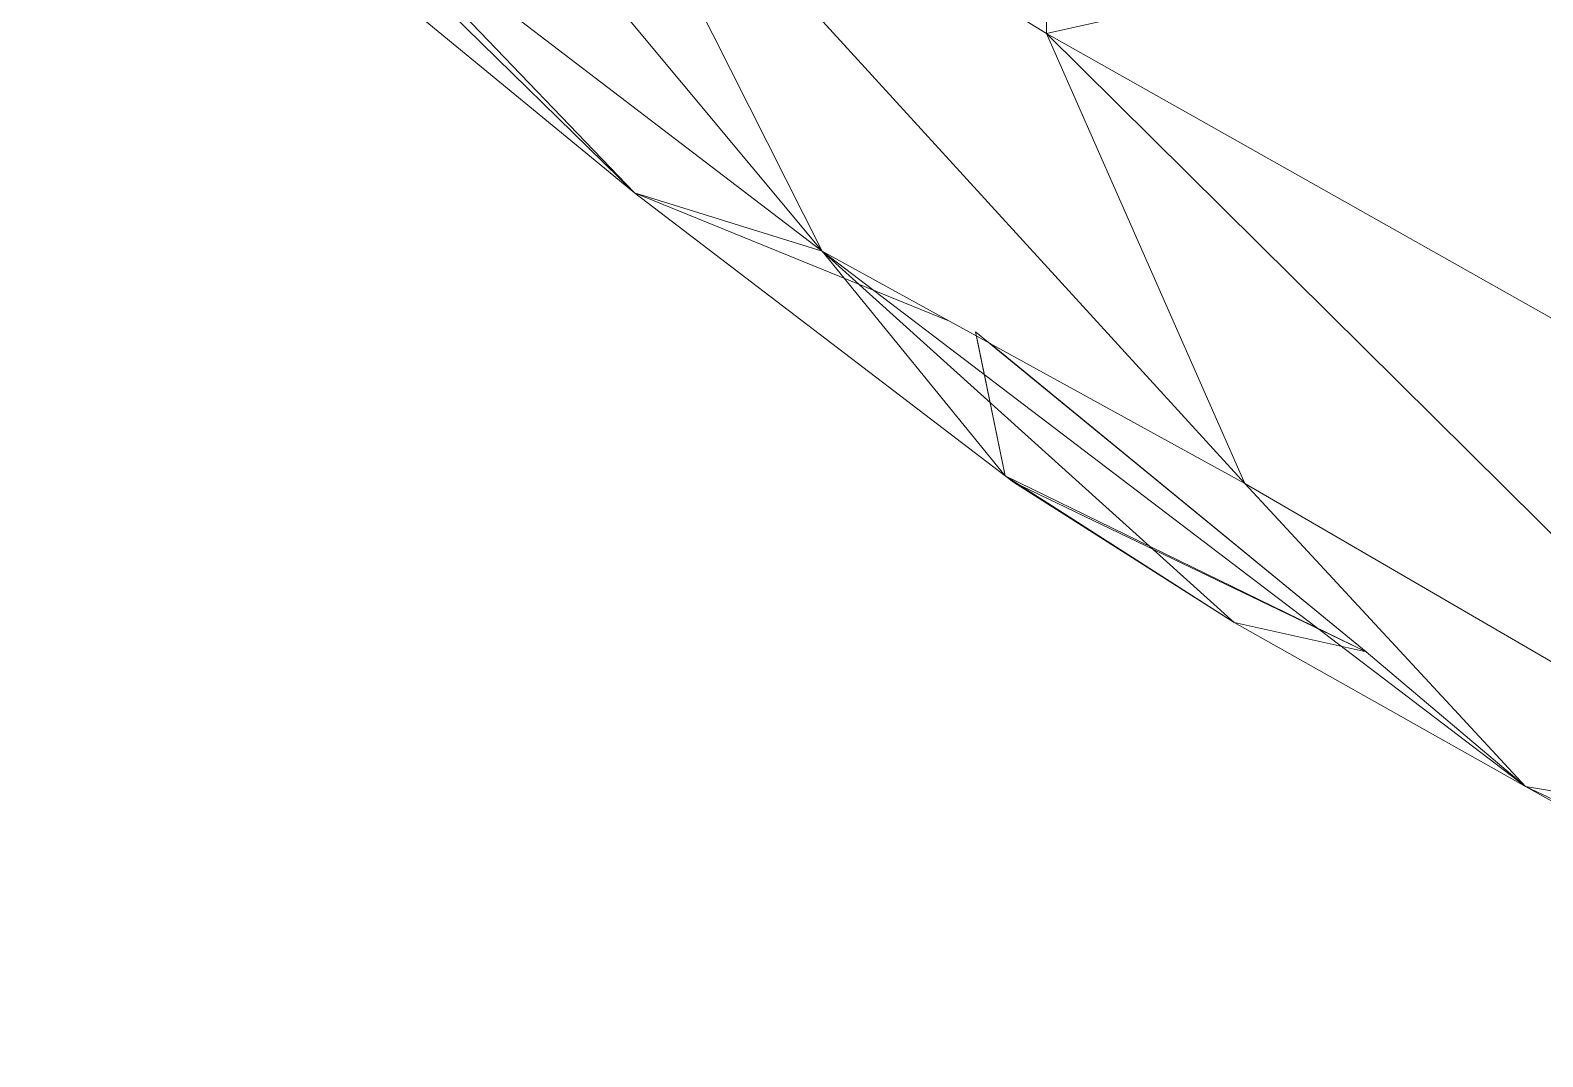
# Model space of a CAD drawing. Header units: millimetres. Extents: x -8591 to 7092, y -1621 to 14390.
# Drawn here: x -4419.09 to -4406.27, y 2531.31 to 2540.01 of the extents above; entities that cross this region are included whole.
import ezdxf

# ---------------------------------------------------------------- set-up
doc = ezdxf.new("R2010")
doc.units = ezdxf.units.MM
doc.layers.add('G-IMPT', color=8, linetype='Continuous', lineweight=9)
doc.layers.add('I-FURN', color=30, linetype='Continuous', lineweight=9)

# ---------------------------------------------------------------- blocks, each defined once
blk = doc.blocks.new('Artificial banana plant 1500mm - Family 4__C1-728657-Begane grond')
at = {"layer": 'G-IMPT'}
for p, q in [((-5.668, -111.474), (0.382, -118.741)), ((-5.668, -111.474), (0.382, -118.741)), ((-5.668, -111.474), (0.382, -118.741)), ((2.292, -113.055), (2.282, -116.894)), ((2.292, -113.055), (2.282, -116.894)), ((-6.328, -113.234), (-1.208, -118.245)), ((-6.328, -113.234), (-1.208, -118.245)), ((-6.328, -113.234), (-1.208, -118.245)), ((0.382, -118.741), (-1.818, -114.378)), ((-1.818, -114.378), (3.962, -120.708)), ((-1.818, -114.378), (2.282, -116.894)), ((0.382, -118.741), (-1.818, -114.378)), ((-1.818, -114.378), (3.962, -120.708)), ((-1.818, -114.378), (2.282, -116.894)), ((0.382, -118.741), (-1.818, -114.378)), ((-1.818, -114.378), (3.962, -120.708)), ((-1.818, -114.378), (2.282, -116.894)), ((-3.798, -115.546), (-1.208, -118.245)), ((-3.798, -115.546), (0.382, -118.741)), ((-1.208, -118.245), (-3.798, -115.546)), ((-1.208, -118.245), (-3.798, -115.546)), ((-3.798, -115.546), (0.382, -118.741)), ((2.282, -116.894), (6.987, -115.845)), ((2.282, -116.894), (6.987, -115.845)), ((-1.208, -118.245), (-3.078, -116.709)), ((-1.208, -118.245), (-3.078, -116.709)), ((3.962, -120.708), (2.282, -116.894)), ((2.282, -116.894), (9.202, -123.754)), ((2.282, -116.894), (7.162, -119.647)), ((3.962, -120.708), (2.282, -116.894)), ((3.962, -120.708), (2.282, -116.894)), ((2.282, -116.894), (9.202, -123.754)), ((2.282, -116.894), (7.162, -119.647)), ((-1.208, -118.245), (1.932, -120.644)), ((-1.208, -118.245), (1.448, -119.326)), ((-1.208, -118.245), (0.382, -118.741)), ((-1.208, -118.245), (1.932, -120.644)), ((-1.208, -118.245), (1.448, -119.326)), ((-1.208, -118.245), (0.382, -118.741)), ((0.382, -118.741), (3.962, -120.708)), ((0.382, -118.741), (6.342, -123.276)), ((0.382, -118.741), (1.932, -120.644)), ((0.382, -118.741), (3.872, -121.887)), ((0.382, -118.741), (6.342, -123.276)), ((0.382, -118.741), (3.962, -120.708)), ((1.932, -120.644), (0.382, -118.741)), ((0.382, -118.741), (6.342, -123.276)), ((0.382, -118.741), (3.962, -120.708)), ((0.382, -118.741), (3.872, -121.887)), ((1.682, -119.422), (4.992, -122.134)), ((1.682, -119.422), (1.932, -120.644)), ((1.69, -119.459), (1.932, -120.644)), ((1.69, -119.459), (1.932, -120.644)), ((1.805, -119.522), (4.992, -122.134)), ((1.805, -119.522), (4.992, -122.134)), ((1.932, -120.644), (4.992, -122.134)), ((1.932, -120.644), (2.002, -120.696)), ((1.932, -120.644), (3.872, -121.887)), ((4.992, -122.134), (1.932, -120.644)), ((1.932, -120.644), (2.002, -120.696)), ((4.992, -122.134), (1.932, -120.644)), ((1.932, -120.644), (3.872, -121.887)), ((3.872, -121.887), (2.002, -120.696)), ((4.992, -122.134), (2.002, -120.696)), ((3.872, -121.887), (2.002, -120.696)), ((4.992, -122.134), (2.002, -120.696)), ((3.962, -120.708), (6.342, -123.276)), ((3.962, -120.708), (9.202, -123.754)), ((6.342, -123.276), (3.962, -120.708)), ((6.342, -123.276), (3.962, -120.708)), ((3.962, -120.708), (9.202, -123.754)), ((6.342, -123.276), (3.872, -121.887)), ((4.992, -122.134), (3.872, -121.887)), ((6.342, -123.276), (3.872, -121.887)), ((4.992, -122.134), (3.872, -121.887)), ((4.992, -122.134), (6.342, -123.276)), ((4.992, -122.134), (6.342, -123.276)), ((6.342, -123.276), (10.402, -125.566)), ((6.342, -123.276), (8.872, -124.467)), ((6.342, -123.276), (9.202, -123.754)), ((6.342, -123.276), (10.402, -125.566)), ((6.342, -123.276), (8.872, -124.467)), ((6.342, -123.276), (9.202, -123.754))]:
    blk.add_line(p, q, dxfattribs=at)
blk = doc.blocks.new('Artificial banana plant 1500mm - Family 4__C2-728658-Begane grond')
blk.add_blockref('Artificial banana plant 1500mm - Family 4__C1-728657-Begane grond', (0, 0))
blk = doc.blocks.new('Artificial banana plant 1500mm - Family 4-728656-Begane grond')
blk.add_blockref('Artificial banana plant 1500mm - Family 4__C2-728658-Begane grond', (0, 0))
blk = doc.blocks.new('Artificial banana plant 1500mm - Ny märkning-728662-Begane grond')
blk.add_blockref('Artificial banana plant 1500mm - Family 4-728656-Begane grond', (0, 0))

msp = doc.modelspace()

# ---------------------------------------------------------------- block references
at = {"layer": 'I-FURN'}
msp.add_blockref('Artificial banana plant 1500mm - Ny märkning-728662-Begane grond', (-4412.758, 2656.875), dxfattribs=at)

doc.saveas('drawing.dxf')
